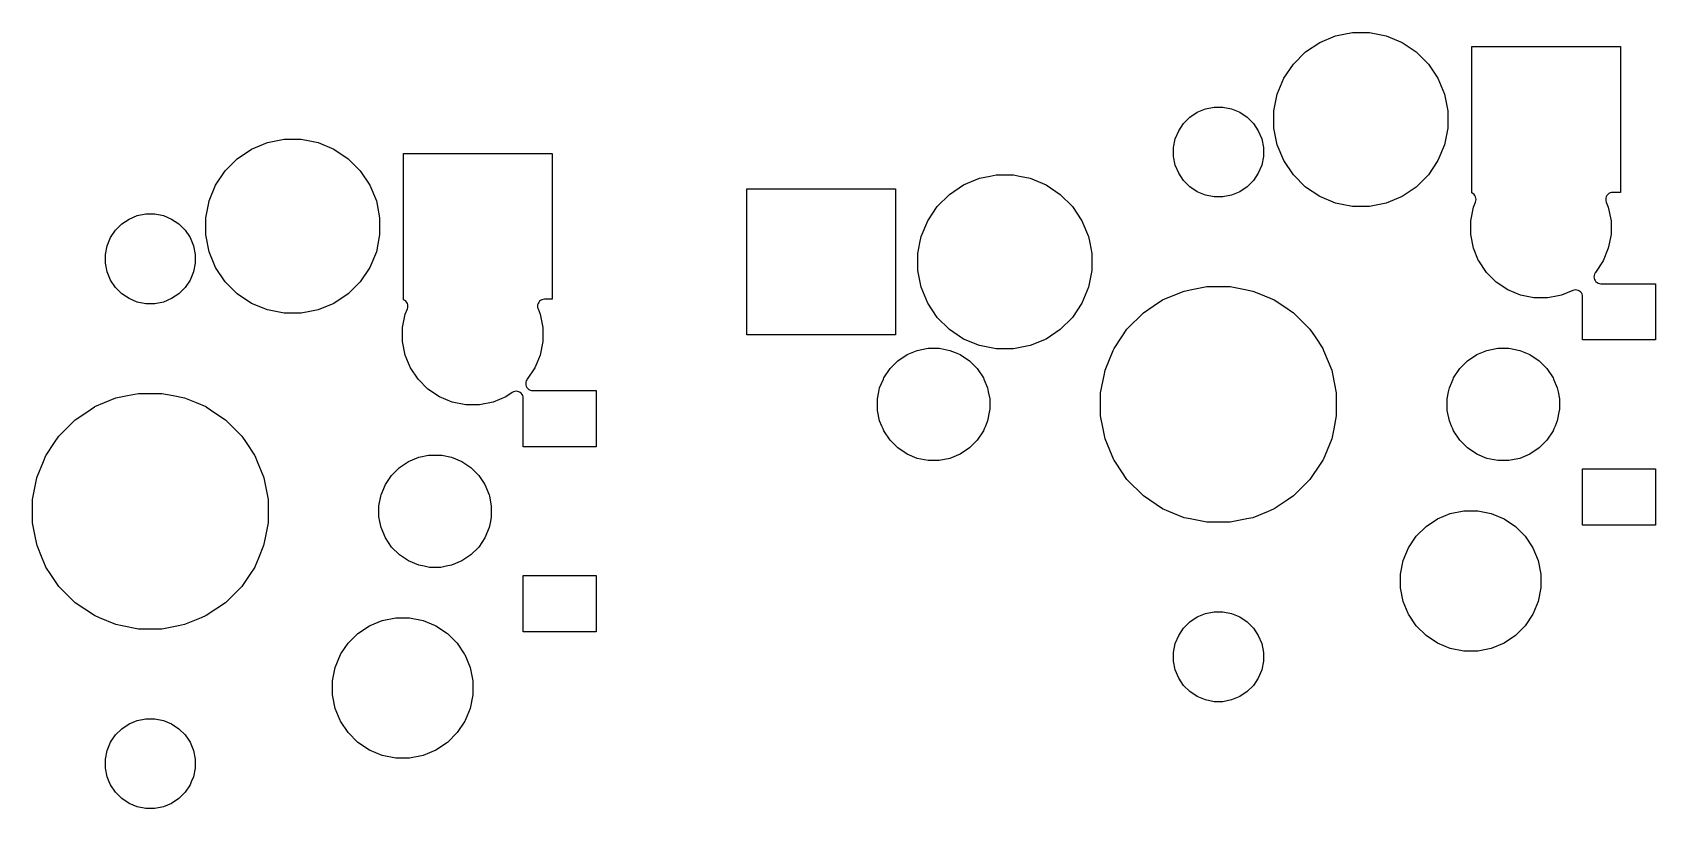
# Model space of a CAD drawing. Extents: x 70 to 347, y -163 to -55.
# Drawn here: x 120.61 to 149.55, y -89.83 to -76 of the extents above; entities that cross this region are included whole.
import ezdxf

# ---------------------------------------------------------------- set-up
doc = ezdxf.new("R2010")
doc.units = 0
doc.layers.add('BLACK', color=7, linetype='CONTINUOUS')

msp = doc.modelspace()

# ---------------------------------------------------------------- linework, layer by layer
at = {"layer": 'BLACK', "linetype": 'CONTINUOUS'}
for p, q in [((143.563, -76.1717), (143.845, -76.0548)), ((143.845, -76.0548), (143.995, -76.025)), ((143.995, -76.025), (144.145, -75.9952)), ((144.145, -75.9952), (144.45, -75.9952)), ((144.45, -75.9952), (144.6, -76.025)), ((144.6, -76.025), (144.75, -76.0548)), ((144.75, -76.0548), (145.032, -76.1717)), ((143.093, -76.5575), (143.309, -76.3415)), ((143.309, -76.3415), (143.563, -76.1717)), ((145.032, -76.1717), (145.286, -76.3415)), ((145.286, -76.3415), (145.502, -76.5575)), ((146.273, -78.8563), (146.273, -76.2452)), ((146.273, -76.2452), (148.925, -76.2452)), ((148.925, -76.2452), (148.925, -78.8472)), ((142.923, -76.8115), (143.093, -76.5575)), ((145.502, -76.5575), (145.672, -76.8115)), ((142.806, -77.0938), (142.923, -76.8115)), ((145.672, -76.8115), (145.789, -77.0938)), ((142.746, -77.3934), (142.806, -77.0938)), ((142.806, -77.0938), (142.806, -77.0938)), ((145.789, -77.0938), (145.789, -77.0938)), ((145.789, -77.0938), (145.848, -77.3934)), ((141.135, -77.6156), (141.247, -77.504)), ((141.247, -77.504), (141.378, -77.4164)), ((141.378, -77.4164), (141.524, -77.356)), ((141.378, -77.4164), (141.378, -77.4164)), ((141.524, -77.356), (141.679, -77.3252)), ((141.679, -77.3252), (141.836, -77.3252)), ((141.836, -77.3252), (141.991, -77.356)), ((141.991, -77.356), (142.137, -77.4164)), ((142.137, -77.4164), (142.137, -77.4164)), ((142.137, -77.4164), (142.268, -77.504)), ((142.268, -77.504), (142.38, -77.6156)), ((142.746, -77.699), (142.746, -77.3934)), ((142.746, -77.3934), (142.746, -77.3934)), ((145.848, -77.3934), (145.848, -77.699)), ((140.987, -77.8926), (141.048, -77.7468)), ((141.048, -77.7468), (141.135, -77.6156)), ((141.048, -77.7468), (141.048, -77.7468)), ((142.38, -77.6156), (142.467, -77.7468)), ((142.467, -77.7468), (142.467, -77.7468)), ((142.467, -77.7468), (142.528, -77.8926)), ((142.806, -77.9986), (142.746, -77.699)), ((145.848, -77.699), (145.789, -77.9986)), ((124.259, -78.2465), (124.513, -78.0767)), ((124.513, -78.0767), (124.795, -77.9598)), ((124.795, -77.9598), (124.945, -77.93)), ((124.945, -77.93), (125.095, -77.9002)), ((125.095, -77.9002), (125.4, -77.9002)), ((125.4, -77.9002), (125.55, -77.93)), ((125.55, -77.93), (125.7, -77.9598)), ((125.7, -77.9598), (125.982, -78.0767)), ((125.982, -78.0767), (126.236, -78.2465)), ((127.223, -80.7613), (127.223, -78.1502)), ((127.223, -78.1502), (129.875, -78.1502)), ((129.875, -78.1502), (129.875, -80.7522)), ((140.956, -78.0473), (140.987, -77.8926)), ((140.956, -78.2051), (140.956, -78.0473)), ((142.528, -77.8926), (142.558, -78.0473)), ((142.558, -78.0473), (142.558, -78.2051)), ((142.923, -78.2809), (142.806, -77.9986)), ((145.789, -77.9986), (145.672, -78.2809)), ((124.043, -78.4625), (124.259, -78.2465)), ((126.236, -78.2465), (126.452, -78.4625)), ((140.987, -78.3598), (140.956, -78.2051)), ((141.048, -78.5056), (140.987, -78.3598)), ((142.528, -78.3598), (142.467, -78.5056)), ((142.558, -78.2051), (142.528, -78.3598)), ((143.093, -78.5349), (142.923, -78.2809)), ((145.672, -78.2809), (145.502, -78.5349)), ((123.756, -78.9988), (123.873, -78.7165)), ((123.873, -78.7165), (124.043, -78.4625)), ((126.452, -78.4625), (126.622, -78.7165)), ((126.622, -78.7165), (126.739, -78.9988)), ((136.959, -78.8815), (137.213, -78.7117)), ((137.213, -78.7117), (137.495, -78.5948)), ((137.495, -78.5948), (137.687, -78.5567)), ((137.687, -78.5567), (137.795, -78.5352)), ((137.795, -78.5352), (138.1, -78.5352)), ((138.1, -78.5352), (138.208, -78.5567)), ((138.208, -78.5567), (138.4, -78.5948)), ((138.4, -78.5948), (138.682, -78.7117)), ((138.682, -78.7117), (138.936, -78.8815)), ((141.135, -78.6368), (141.048, -78.5056)), ((141.048, -78.5056), (141.048, -78.5056)), ((141.247, -78.7484), (141.135, -78.6368)), ((142.38, -78.6368), (142.268, -78.7484)), ((142.467, -78.5056), (142.38, -78.6368)), ((142.467, -78.5056), (142.467, -78.5056)), ((143.309, -78.7509), (143.093, -78.5349)), ((145.502, -78.5349), (145.286, -78.7509)), ((123.744, -79.061), (123.756, -78.9988)), ((126.739, -78.9988), (126.751, -79.061)), ((133.346, -81.3872), (133.346, -78.7852)), ((133.346, -78.7852), (135.998, -78.7852)), ((135.998, -78.7852), (135.998, -81.3872)), ((136.743, -79.0975), (136.959, -78.8815)), ((138.936, -78.8815), (139.152, -79.0975)), ((141.378, -78.836), (141.247, -78.7484)), ((141.524, -78.8964), (141.378, -78.836)), ((141.378, -78.836), (141.378, -78.836)), ((141.378, -78.836), (141.378, -78.836)), ((141.679, -78.9272), (141.524, -78.8964)), ((141.836, -78.9272), (141.679, -78.9272)), ((141.991, -78.8964), (141.836, -78.9272)), ((142.137, -78.836), (141.991, -78.8964)), ((142.268, -78.7484), (142.137, -78.836)), ((142.137, -78.836), (142.137, -78.836)), ((142.137, -78.836), (142.137, -78.836)), ((143.563, -78.9207), (143.309, -78.7509)), ((143.845, -79.0376), (143.563, -78.9207)), ((145.032, -78.9207), (144.75, -79.0376)), ((145.286, -78.7509), (145.032, -78.9207)), ((146.275, -78.8567), (146.273, -78.8563)), ((146.296, -78.8683), (146.275, -78.8567)), ((146.315, -78.8838), (146.296, -78.8683)), ((146.304, -79.1113), (146.342, -79.02)), ((146.331, -78.9028), (146.315, -78.8838)), ((146.342, -78.9244), (146.331, -78.9028)), ((146.349, -78.9478), (146.342, -78.9244)), ((146.342, -79.02), (146.349, -78.9966)), ((146.352, -78.9722), (146.349, -78.9478)), ((146.349, -78.9966), (146.352, -78.9722)), ((148.665, -78.9478), (148.663, -78.9722)), ((148.663, -78.9722), (148.665, -78.9966)), ((148.673, -78.9244), (148.665, -78.9478)), ((148.665, -78.9966), (148.673, -79.02)), ((148.684, -78.9028), (148.673, -78.9244)), ((148.673, -79.02), (148.71, -79.1113)), ((148.7, -78.8838), (148.684, -78.9028)), ((148.719, -78.8683), (148.7, -78.8838)), ((148.74, -78.8567), (148.719, -78.8683)), ((148.764, -78.8496), (148.74, -78.8567)), ((148.788, -78.8472), (148.764, -78.8496)), ((148.925, -78.8472), (148.788, -78.8472)), ((122.328, -79.3214), (122.474, -79.261)), ((122.474, -79.261), (122.629, -79.2302)), ((122.629, -79.2302), (122.786, -79.2302)), ((122.786, -79.2302), (122.941, -79.261)), ((122.941, -79.261), (123.087, -79.3214)), ((123.696, -79.2984), (123.744, -79.061)), ((123.696, -79.604), (123.696, -79.2984)), ((126.751, -79.061), (126.798, -79.2984)), ((126.798, -79.2984), (126.798, -79.604)), ((136.573, -79.3515), (136.743, -79.0975)), ((139.152, -79.0975), (139.322, -79.3515)), ((143.963, -79.061), (143.845, -79.0376)), ((144.145, -79.0972), (143.963, -79.061)), ((144.45, -79.0972), (144.145, -79.0972)), ((144.632, -79.061), (144.45, -79.0972)), ((144.75, -79.0376), (144.632, -79.061)), ((146.256, -79.353), (146.304, -79.1113)), ((148.71, -79.1113), (148.758, -79.353)), ((122.01, -79.6338), (122.085, -79.5206)), ((122.085, -79.5206), (122.197, -79.409)), ((122.197, -79.409), (122.328, -79.3214)), ((122.328, -79.3214), (122.328, -79.3214)), ((123.087, -79.3214), (123.087, -79.3214)), ((123.087, -79.3214), (123.218, -79.409)), ((123.218, -79.409), (123.33, -79.5206)), ((123.33, -79.5206), (123.405, -79.6338)), ((136.456, -79.6338), (136.573, -79.3515)), ((139.322, -79.3515), (139.439, -79.6338)), ((146.256, -79.5994), (146.256, -79.353)), ((146.304, -79.8411), (146.256, -79.5994)), ((148.758, -79.5994), (148.71, -79.8411)), ((148.758, -79.353), (148.758, -79.5994)), ((121.906, -79.9523), (121.937, -79.7976)), ((121.937, -79.7976), (121.998, -79.6518)), ((121.998, -79.6518), (122.01, -79.6338)), ((123.405, -79.6338), (123.417, -79.6518)), ((123.417, -79.6518), (123.478, -79.7976)), ((123.478, -79.7976), (123.508, -79.9523)), ((123.702, -79.6338), (123.696, -79.604)), ((123.756, -79.9036), (123.702, -79.6338)), ((126.792, -79.6338), (126.739, -79.9036)), ((126.798, -79.604), (126.792, -79.6338)), ((136.396, -79.9334), (136.434, -79.7464)), ((136.434, -79.7464), (136.456, -79.6338)), ((139.439, -79.6338), (139.461, -79.7464)), ((139.461, -79.7464), (139.498, -79.9334)), ((146.397, -80.0646), (146.304, -79.8411)), ((148.71, -79.8411), (148.618, -80.0646)), ((121.906, -80.1101), (121.906, -79.9523)), ((121.937, -80.2648), (121.906, -80.1101)), ((123.508, -80.1101), (123.478, -80.2648)), ((123.508, -79.9523), (123.508, -80.1101)), ((123.873, -80.1859), (123.756, -79.9036)), ((126.739, -79.9036), (126.622, -80.1859)), ((136.396, -80.239), (136.396, -79.9334)), ((139.498, -79.9334), (139.498, -80.239)), ((146.399, -80.0688), (146.397, -80.0646)), ((146.536, -80.2737), (146.399, -80.0688)), ((148.616, -80.0688), (148.479, -80.2737)), ((148.618, -80.0646), (148.616, -80.0688)), ((121.998, -80.4106), (121.937, -80.2648)), ((122.085, -80.5418), (121.998, -80.4106)), ((121.998, -80.4106), (121.998, -80.4106)), ((123.417, -80.4106), (123.33, -80.5418)), ((123.478, -80.2648), (123.417, -80.4106)), ((123.417, -80.4106), (123.417, -80.4106)), ((124.043, -80.4399), (123.873, -80.1859)), ((124.259, -80.6559), (124.043, -80.4399)), ((126.452, -80.4399), (126.236, -80.6559)), ((126.622, -80.1859), (126.452, -80.4399)), ((136.414, -80.3258), (136.396, -80.239)), ((136.456, -80.5386), (136.414, -80.3258)), ((139.481, -80.3258), (139.439, -80.5386)), ((139.498, -80.239), (139.481, -80.3258)), ((146.71, -80.4479), (146.536, -80.2737)), ((146.915, -80.5848), (146.71, -80.4479)), ((148.456, -80.3258), (148.453, -80.3502)), ((148.453, -80.3502), (148.456, -80.3746)), ((148.463, -80.3024), (148.456, -80.3258)), ((148.456, -80.3746), (148.463, -80.398)), ((148.474, -80.2808), (148.463, -80.3024)), ((148.463, -80.398), (148.474, -80.4196)), ((148.479, -80.2737), (148.474, -80.2808)), ((148.474, -80.4196), (148.49, -80.4386)), ((148.479, -80.2737), (148.479, -80.2737)), ((148.49, -80.4386), (148.509, -80.4541)), ((148.509, -80.4541), (148.53, -80.4657)), ((148.53, -80.4657), (148.554, -80.4728)), ((122.197, -80.6534), (122.085, -80.5418)), ((122.328, -80.741), (122.197, -80.6534)), ((122.474, -80.8014), (122.328, -80.741)), ((122.328, -80.741), (122.328, -80.741)), ((122.328, -80.741), (122.328, -80.741)), ((123.087, -80.741), (122.941, -80.8014)), ((123.218, -80.6534), (123.087, -80.741)), ((123.087, -80.741), (123.087, -80.741)), ((123.087, -80.741), (123.087, -80.741)), ((123.33, -80.5418), (123.218, -80.6534)), ((124.513, -80.8257), (124.259, -80.6559)), ((126.236, -80.6559), (125.982, -80.8257)), ((129.714, -80.7546), (129.69, -80.7617)), ((129.738, -80.7522), (129.714, -80.7546)), ((129.875, -80.7522), (129.738, -80.7522)), ((136.573, -80.8209), (136.456, -80.5386)), ((139.439, -80.5386), (139.322, -80.8209)), ((140.762, -80.7643), (141.01, -80.6619)), ((141.01, -80.6619), (141.145, -80.6059)), ((141.145, -80.6059), (141.28, -80.579)), ((141.28, -80.579), (141.55, -80.5252)), ((141.55, -80.5252), (141.964, -80.5252)), ((141.964, -80.5252), (142.235, -80.579)), ((142.235, -80.579), (142.37, -80.6059)), ((142.37, -80.6059), (142.505, -80.6619)), ((142.505, -80.6619), (142.753, -80.7643)), ((147.142, -80.6791), (146.915, -80.5848)), ((146.915, -80.5848), (146.915, -80.5848)), ((146.915, -80.5848), (146.915, -80.5848)), ((147.384, -80.7272), (147.142, -80.6791)), ((147.631, -80.7272), (147.384, -80.7272)), ((147.817, -80.6902), (147.631, -80.7272)), ((147.872, -80.6791), (147.817, -80.6902)), ((148.077, -80.5942), (147.872, -80.6791)), ((148.101, -80.5871), (148.077, -80.5942)), ((148.125, -80.5847), (148.101, -80.5871)), ((148.15, -80.5871), (148.125, -80.5847)), ((148.173, -80.5942), (148.15, -80.5871)), ((148.195, -80.6058), (148.173, -80.5942)), ((148.214, -80.6213), (148.195, -80.6058)), ((148.229, -80.6403), (148.214, -80.6213)), ((148.241, -80.6619), (148.229, -80.6403)), ((148.248, -80.6853), (148.241, -80.6619)), ((148.25, -80.7097), (148.248, -80.6853)), ((148.25, -81.4772), (148.25, -80.7097)), ((148.554, -80.4728), (148.578, -80.4752)), ((148.578, -80.4752), (149.552, -80.4752)), ((149.552, -80.4752), (149.552, -81.4772)), ((122.629, -80.8322), (122.474, -80.8014)), ((122.786, -80.8322), (122.629, -80.8322)), ((122.941, -80.8014), (122.786, -80.8322)), ((124.795, -80.9426), (124.513, -80.8257)), ((124.945, -80.9724), (124.795, -80.9426)), ((125.095, -81.0022), (124.945, -80.9724)), ((125.4, -81.0022), (125.095, -81.0022)), ((125.55, -80.9724), (125.4, -81.0022)), ((125.7, -80.9426), (125.55, -80.9724)), ((125.982, -80.8257), (125.7, -80.9426)), ((127.206, -81.258), (127.254, -81.0163)), ((127.225, -80.7617), (127.223, -80.7613)), ((127.246, -80.7733), (127.225, -80.7617)), ((127.265, -80.7888), (127.246, -80.7733)), ((127.254, -81.0163), (127.292, -80.925)), ((127.281, -80.8078), (127.265, -80.7888)), ((127.292, -80.8294), (127.281, -80.8078)), ((127.299, -80.8528), (127.292, -80.8294)), ((127.292, -80.925), (127.299, -80.9016)), ((127.302, -80.8772), (127.299, -80.8528)), ((127.299, -80.9016), (127.302, -80.8772)), ((129.615, -80.8528), (129.613, -80.8772)), ((129.613, -80.8772), (129.615, -80.9016)), ((129.623, -80.8294), (129.615, -80.8528)), ((129.615, -80.9016), (129.623, -80.925)), ((129.634, -80.8078), (129.623, -80.8294)), ((129.623, -80.925), (129.66, -81.0163)), ((129.65, -80.7888), (129.634, -80.8078)), ((129.669, -80.7733), (129.65, -80.7888)), ((129.66, -81.0163), (129.708, -81.258)), ((129.69, -80.7617), (129.669, -80.7733)), ((136.743, -81.0749), (136.573, -80.8209)), ((139.322, -80.8209), (139.152, -81.0749)), ((140.125, -81.2869), (140.418, -80.9943)), ((140.418, -80.9943), (140.593, -80.8772)), ((140.593, -80.8772), (140.762, -80.7643)), ((140.762, -80.7643), (140.762, -80.7643)), ((142.753, -80.7643), (142.753, -80.7643)), ((142.753, -80.7643), (142.922, -80.8772)), ((142.922, -80.8772), (143.097, -80.9943)), ((143.097, -80.9943), (143.389, -81.2869)), ((127.206, -81.5044), (127.206, -81.258)), ((129.708, -81.258), (129.708, -81.5044)), ((136.959, -81.2909), (136.743, -81.0749)), ((137.213, -81.4607), (136.959, -81.2909)), ((138.936, -81.2909), (138.682, -81.4607)), ((139.152, -81.0749), (138.936, -81.2909)), ((140.034, -81.4236), (140.125, -81.2869)), ((143.389, -81.2869), (143.481, -81.4236)), ((127.254, -81.7461), (127.206, -81.5044)), ((129.708, -81.5044), (129.66, -81.7461)), ((135.998, -81.3872), (133.346, -81.3872)), ((136.55, -81.631), (136.579, -81.6252)), ((136.579, -81.6252), (136.776, -81.6252)), ((136.776, -81.6252), (136.805, -81.631)), ((137.495, -81.5776), (137.213, -81.4607)), ((137.613, -81.601), (137.495, -81.5776)), ((137.795, -81.6372), (137.613, -81.601)), ((138.282, -81.601), (138.1, -81.6372)), ((138.4, -81.5776), (138.282, -81.601)), ((138.682, -81.4607), (138.4, -81.5776)), ((139.896, -81.631), (140.034, -81.4236)), ((143.481, -81.4236), (143.619, -81.631)), ((146.71, -81.631), (146.739, -81.6252)), ((146.739, -81.6252), (146.936, -81.6252)), ((146.936, -81.6252), (146.965, -81.631)), ((149.552, -81.4772), (148.25, -81.4772)), ((127.315, -81.893), (127.254, -81.7461)), ((127.349, -81.9738), (127.315, -81.893)), ((129.599, -81.893), (129.566, -81.9738)), ((129.66, -81.7461), (129.599, -81.893)), ((135.9, -81.9881), (136.039, -81.8487)), ((136.039, -81.8487), (136.203, -81.7391)), ((136.203, -81.7391), (136.292, -81.7026)), ((136.203, -81.7391), (136.203, -81.7391)), ((136.292, -81.7026), (136.385, -81.6637)), ((136.385, -81.6637), (136.55, -81.631)), ((136.805, -81.631), (136.969, -81.6637)), ((136.969, -81.6637), (137.063, -81.7026)), ((137.063, -81.7026), (137.152, -81.7391)), ((137.152, -81.7391), (137.152, -81.7391)), ((137.152, -81.7391), (137.315, -81.8487)), ((137.315, -81.8487), (137.455, -81.9881)), ((138.1, -81.6372), (137.795, -81.6372)), ((139.737, -82.0134), (139.882, -81.6637)), ((139.882, -81.6637), (139.896, -81.631)), ((139.896, -81.631), (139.896, -81.631)), ((143.619, -81.631), (143.619, -81.631)), ((143.619, -81.631), (143.633, -81.6637)), ((143.633, -81.6637), (143.778, -82.0134)), ((146.06, -81.9881), (146.199, -81.8487)), ((146.199, -81.8487), (146.363, -81.7391)), ((146.363, -81.7391), (146.452, -81.7026)), ((146.363, -81.7391), (146.363, -81.7391)), ((146.452, -81.7026), (146.545, -81.6637)), ((146.545, -81.6637), (146.71, -81.631)), ((146.965, -81.631), (147.129, -81.6637)), ((147.129, -81.6637), (147.223, -81.7026)), ((147.223, -81.7026), (147.312, -81.7391)), ((147.312, -81.7391), (147.312, -81.7391)), ((147.312, -81.7391), (147.475, -81.8487)), ((147.475, -81.8487), (147.615, -81.9881)), ((127.486, -82.1787), (127.349, -81.9738)), ((127.66, -82.3529), (127.486, -82.1787)), ((129.424, -82.1858), (129.413, -82.2074)), ((129.429, -82.1787), (129.424, -82.1858)), ((129.566, -81.9738), (129.429, -82.1787)), ((129.429, -82.1787), (129.429, -82.1787)), ((135.715, -82.3342), (135.781, -82.1738)), ((135.781, -82.1738), (135.79, -82.1521)), ((135.79, -82.1521), (135.9, -81.9881)), ((135.79, -82.1521), (135.79, -82.1521)), ((137.455, -81.9881), (137.564, -82.1521)), ((137.564, -82.1521), (137.564, -82.1521)), ((137.564, -82.1521), (137.573, -82.1738)), ((137.573, -82.1738), (137.64, -82.3342)), ((139.656, -82.4193), (139.723, -82.0833)), ((139.723, -82.0833), (139.737, -82.0134)), ((143.778, -82.0134), (143.792, -82.0833)), ((143.792, -82.0833), (143.858, -82.4193)), ((145.875, -82.3342), (145.941, -82.1738)), ((145.941, -82.1738), (145.95, -82.1521)), ((145.95, -82.1521), (146.06, -81.9881)), ((145.95, -82.1521), (145.95, -82.1521)), ((147.615, -81.9881), (147.724, -82.1521)), ((147.724, -82.1521), (147.724, -82.1521)), ((147.724, -82.1521), (147.733, -82.1738)), ((147.733, -82.1738), (147.8, -82.3342)), ((122.095, -82.5109), (122.302, -82.4697)), ((122.302, -82.4697), (122.5, -82.4302)), ((122.5, -82.4302), (122.914, -82.4302)), ((122.914, -82.4302), (123.113, -82.4697)), ((123.113, -82.4697), (123.32, -82.5109)), ((127.865, -82.4898), (127.66, -82.3529)), ((128.092, -82.5841), (127.865, -82.4898)), ((127.865, -82.4898), (127.865, -82.4898)), ((127.865, -82.4898), (127.865, -82.4898)), ((129.05, -82.4898), (128.822, -82.5841)), ((129.164, -82.4133), (129.05, -82.4898)), ((129.05, -82.4898), (129.05, -82.4898)), ((129.05, -82.4898), (129.05, -82.4898)), ((129.186, -82.4018), (129.164, -82.4133)), ((129.21, -82.3947), (129.186, -82.4018)), ((129.234, -82.3923), (129.21, -82.3947)), ((129.258, -82.3947), (129.234, -82.3923)), ((129.282, -82.4018), (129.258, -82.3947)), ((129.303, -82.4133), (129.282, -82.4018)), ((129.322, -82.4289), (129.303, -82.4133)), ((129.338, -82.4478), (129.322, -82.4289)), ((129.349, -82.4694), (129.338, -82.4478)), ((129.356, -82.4929), (129.349, -82.4694)), ((129.359, -82.5173), (129.356, -82.4929)), ((129.406, -82.2308), (129.403, -82.2552)), ((129.403, -82.2552), (129.406, -82.2796)), ((129.413, -82.2074), (129.406, -82.2308)), ((129.406, -82.2796), (129.413, -82.303)), ((129.413, -82.303), (129.424, -82.3247)), ((129.424, -82.3247), (129.44, -82.3436)), ((129.44, -82.3436), (129.459, -82.3591)), ((129.459, -82.3591), (129.48, -82.3707)), ((129.48, -82.3707), (129.504, -82.3778)), ((129.504, -82.3778), (129.528, -82.3802)), ((129.528, -82.3802), (130.661, -82.3802)), ((130.661, -82.3802), (130.661, -83.3822)), ((135.676, -82.5276), (135.701, -82.4018)), ((135.701, -82.4018), (135.715, -82.3342)), ((137.64, -82.3342), (137.653, -82.4018)), ((137.653, -82.4018), (137.678, -82.5276)), ((139.656, -82.8331), (139.656, -82.4193)), ((143.858, -82.4193), (143.858, -82.8331)), ((145.836, -82.5276), (145.861, -82.4018)), ((145.861, -82.4018), (145.875, -82.3342)), ((147.8, -82.3342), (147.813, -82.4018)), ((147.813, -82.4018), (147.838, -82.5276)), ((121.368, -82.8993), (121.555, -82.7745)), ((121.555, -82.7745), (121.712, -82.6693)), ((121.712, -82.6693), (121.718, -82.6667)), ((121.718, -82.6667), (121.891, -82.5952)), ((121.891, -82.5952), (122.095, -82.5109)), ((123.32, -82.5109), (123.524, -82.5952)), ((123.524, -82.5952), (123.696, -82.6667)), ((123.696, -82.6667), (123.703, -82.6693)), ((123.703, -82.6693), (123.86, -82.7745)), ((123.86, -82.7745), (124.047, -82.8993)), ((128.334, -82.6322), (128.092, -82.5841)), ((128.581, -82.6322), (128.334, -82.6322)), ((128.822, -82.5841), (128.581, -82.6322)), ((129.359, -83.3822), (129.359, -82.5173)), ((135.676, -82.7248), (135.676, -82.5276)), ((135.678, -82.7344), (135.676, -82.7248)), ((135.715, -82.9182), (135.678, -82.7344)), ((137.676, -82.7344), (137.64, -82.9182)), ((137.678, -82.7248), (137.676, -82.7344)), ((137.678, -82.5276), (137.678, -82.7248)), ((145.836, -82.7248), (145.836, -82.5276)), ((145.838, -82.7344), (145.836, -82.7248)), ((145.875, -82.9182), (145.838, -82.7344)), ((147.836, -82.7344), (147.8, -82.9182)), ((147.838, -82.7248), (147.836, -82.7344)), ((147.838, -82.5276), (147.838, -82.7248)), ((121.075, -83.1919), (121.368, -82.8993)), ((124.047, -82.8993), (124.339, -83.1919)), ((135.755, -83.0152), (135.715, -82.9182)), ((135.775, -83.0639), (135.755, -83.0152)), ((135.79, -83.1004), (135.775, -83.0639)), ((137.58, -83.0639), (137.564, -83.1004)), ((137.6, -83.0152), (137.58, -83.0639)), ((137.64, -82.9182), (137.6, -83.0152)), ((139.702, -83.0639), (139.656, -82.8331)), ((139.737, -83.239), (139.702, -83.0639)), ((143.813, -83.0639), (143.778, -83.239)), ((143.858, -82.8331), (143.813, -83.0639)), ((145.915, -83.0152), (145.875, -82.9182)), ((145.935, -83.0639), (145.915, -83.0152)), ((145.95, -83.1004), (145.935, -83.0639)), ((147.74, -83.0639), (147.724, -83.1004)), ((147.76, -83.0152), (147.74, -83.0639)), ((147.8, -82.9182), (147.76, -83.0152)), ((120.849, -83.5302), (121, -83.305)), ((121, -83.305), (121.075, -83.1919)), ((124.339, -83.1919), (124.415, -83.305)), ((124.415, -83.305), (124.565, -83.5302)), ((135.9, -83.2643), (135.79, -83.1004)), ((136.039, -83.4037), (135.9, -83.2643)), ((137.455, -83.2643), (137.315, -83.4037)), ((137.564, -83.1004), (137.455, -83.2643)), ((139.822, -83.4438), (139.737, -83.239)), ((143.778, -83.239), (143.693, -83.4438)), ((146.06, -83.2643), (145.95, -83.1004)), ((146.199, -83.4037), (146.06, -83.2643)), ((147.615, -83.2643), (147.475, -83.4037)), ((147.724, -83.1004), (147.615, -83.2643)), ((120.687, -83.9184), (120.801, -83.6441)), ((120.801, -83.6441), (120.846, -83.536)), ((120.846, -83.536), (120.849, -83.5302)), ((124.565, -83.5302), (124.569, -83.536)), ((124.569, -83.536), (124.614, -83.6441)), ((124.614, -83.6441), (124.728, -83.9184)), ((127.149, -83.7537), (127.313, -83.6441)), ((127.313, -83.6441), (127.495, -83.5687)), ((127.495, -83.5687), (127.668, -83.5343)), ((127.668, -83.5343), (127.689, -83.5302)), ((127.689, -83.5302), (127.886, -83.5302)), ((127.886, -83.5302), (127.906, -83.5343)), ((127.906, -83.5343), (128.079, -83.5687)), ((128.079, -83.5687), (128.262, -83.6441)), ((128.262, -83.6441), (128.425, -83.7537)), ((130.661, -83.3822), (129.359, -83.3822)), ((136.203, -83.5133), (136.039, -83.4037)), ((136.385, -83.5887), (136.203, -83.5133)), ((136.579, -83.6272), (136.385, -83.5887)), ((136.776, -83.6272), (136.579, -83.6272)), ((136.873, -83.608), (136.776, -83.6272)), ((136.969, -83.5887), (136.873, -83.608)), ((137.152, -83.5133), (136.969, -83.5887)), ((137.315, -83.4037), (137.152, -83.5133)), ((139.893, -83.6152), (139.822, -83.4438)), ((139.896, -83.6214), (139.893, -83.6152)), ((139.931, -83.6748), (139.896, -83.6214)), ((143.619, -83.6214), (143.584, -83.6748)), ((143.622, -83.6152), (143.619, -83.6214)), ((143.693, -83.4438), (143.622, -83.6152)), ((146.363, -83.5133), (146.199, -83.4037)), ((146.545, -83.5887), (146.363, -83.5133)), ((146.739, -83.6272), (146.545, -83.5887)), ((146.936, -83.6272), (146.739, -83.6272)), ((147.033, -83.608), (146.936, -83.6272)), ((147.129, -83.5887), (147.033, -83.608)), ((147.312, -83.5133), (147.129, -83.5887)), ((147.475, -83.4037), (147.312, -83.5133)), ((120.606, -84.3243), (120.684, -83.934)), ((120.684, -83.934), (120.687, -83.9184)), ((124.728, -83.9184), (124.731, -83.934)), ((124.731, -83.934), (124.808, -84.3243)), ((126.9, -84.0571), (127.01, -83.8931)), ((127.01, -83.8931), (127.149, -83.7537)), ((128.425, -83.7537), (128.565, -83.8931)), ((128.565, -83.8931), (128.674, -84.0571)), ((140.125, -83.9655), (139.931, -83.6748)), ((143.584, -83.6748), (143.389, -83.9655)), ((148.25, -84.7772), (148.25, -83.7752)), ((148.25, -83.7752), (149.552, -83.7752)), ((149.552, -83.7752), (149.552, -84.7772)), ((126.825, -84.2392), (126.9, -84.0571)), ((128.674, -84.0571), (128.75, -84.2392)), ((140.418, -84.2582), (140.125, -83.9655)), ((143.389, -83.9655), (143.097, -84.2582)), ((120.606, -84.7381), (120.606, -84.3243)), ((124.808, -84.3243), (124.808, -84.7381)), ((126.786, -84.4326), (126.82, -84.2641)), ((126.786, -84.6298), (126.786, -84.4326)), ((126.82, -84.2641), (126.825, -84.2392)), ((128.75, -84.2392), (128.755, -84.2641)), ((128.755, -84.2641), (128.788, -84.4326)), ((128.788, -84.4326), (128.788, -84.6298)), ((140.533, -84.3352), (140.418, -84.2582)), ((140.762, -84.4881), (140.533, -84.3352)), ((140.874, -84.5345), (140.762, -84.4881)), ((140.762, -84.4881), (140.762, -84.4881)), ((140.762, -84.4881), (140.762, -84.4881)), ((142.753, -84.4881), (142.641, -84.5345)), ((142.981, -84.3352), (142.753, -84.4881)), ((142.753, -84.4881), (142.753, -84.4881)), ((142.753, -84.4881), (142.753, -84.4881)), ((143.097, -84.2582), (142.981, -84.3352)), ((120.66, -85.0054), (120.606, -84.7381)), ((124.808, -84.7381), (124.755, -85.0054)), ((126.803, -84.7138), (126.786, -84.6298)), ((126.825, -84.8232), (126.803, -84.7138)), ((128.772, -84.7138), (128.75, -84.8232)), ((128.788, -84.6298), (128.772, -84.7138)), ((141.145, -84.6465), (140.874, -84.5345)), ((141.251, -84.6676), (141.145, -84.6465)), ((141.55, -84.7272), (141.251, -84.6676)), ((141.964, -84.7272), (141.55, -84.7272)), ((142.264, -84.6676), (141.964, -84.7272)), ((142.37, -84.6465), (142.264, -84.6676)), ((142.641, -84.5345), (142.37, -84.6465)), ((145.286, -84.9787), (145.46, -84.8045)), ((145.46, -84.8045), (145.665, -84.6676)), ((145.665, -84.6676), (145.892, -84.5733)), ((145.665, -84.6676), (145.665, -84.6676)), ((145.892, -84.5733), (146.134, -84.5252)), ((146.134, -84.5252), (146.381, -84.5252)), ((146.381, -84.5252), (146.622, -84.5733)), ((146.622, -84.5733), (146.85, -84.6676)), ((146.85, -84.6676), (146.85, -84.6676)), ((146.85, -84.6676), (147.055, -84.8045)), ((147.055, -84.8045), (147.229, -84.9787)), ((149.552, -84.7772), (148.25, -84.7772)), ((120.687, -85.144), (120.66, -85.0054)), ((124.755, -85.0054), (124.728, -85.144)), ((126.9, -85.0054), (126.825, -84.8232)), ((127.01, -85.1693), (126.9, -85.0054)), ((128.674, -85.0054), (128.565, -85.1693)), ((128.75, -84.8232), (128.674, -85.0054)), ((145.149, -85.1836), (145.286, -84.9787)), ((147.229, -84.9787), (147.366, -85.1836)), ((120.779, -85.3668), (120.687, -85.144)), ((120.84, -85.5126), (120.779, -85.3668)), ((124.635, -85.3668), (124.575, -85.5126)), ((124.728, -85.144), (124.635, -85.3668)), ((127.149, -85.3087), (127.01, -85.1693)), ((127.313, -85.4183), (127.149, -85.3087)), ((128.425, -85.3087), (128.262, -85.4183)), ((128.565, -85.1693), (128.425, -85.3087)), ((145.054, -85.4113), (145.149, -85.1836)), ((145.149, -85.1836), (145.149, -85.1836)), ((147.366, -85.1836), (147.366, -85.1836)), ((147.366, -85.1836), (147.46, -85.4113)), ((120.846, -85.5264), (120.84, -85.5126)), ((120.934, -85.6587), (120.846, -85.5264)), ((121.075, -85.8705), (120.934, -85.6587)), ((124.481, -85.6587), (124.339, -85.8705)), ((124.569, -85.5264), (124.481, -85.6587)), ((124.575, -85.5126), (124.569, -85.5264)), ((127.495, -85.4937), (127.313, -85.4183)), ((127.59, -85.5126), (127.495, -85.4937)), ((127.689, -85.5322), (127.59, -85.5126)), ((127.886, -85.5322), (127.689, -85.5322)), ((127.985, -85.5126), (127.886, -85.5322)), ((128.079, -85.4937), (127.985, -85.5126)), ((128.262, -85.4183), (128.079, -85.4937)), ((145.006, -85.653), (145.054, -85.4113)), ((145.006, -85.8994), (145.006, -85.653)), ((147.46, -85.4113), (147.508, -85.653)), ((147.508, -85.653), (147.508, -85.8994)), ((121.368, -86.1632), (121.075, -85.8705)), ((124.339, -85.8705), (124.047, -86.1632)), ((129.359, -86.6822), (129.359, -85.6802)), ((129.359, -85.6802), (130.661, -85.6802)), ((130.661, -85.6802), (130.661, -86.6822)), ((145.054, -86.1411), (145.006, -85.8994)), ((147.508, -85.8994), (147.46, -86.1411)), ((121.539, -86.2773), (121.368, -86.1632)), ((124.047, -86.1632), (123.876, -86.2773)), ((145.143, -86.356), (145.054, -86.1411)), ((147.46, -86.1411), (147.371, -86.356)), ((121.712, -86.3931), (121.539, -86.2773)), ((121.802, -86.4302), (121.712, -86.3931)), ((121.712, -86.3931), (121.712, -86.3931)), ((121.712, -86.3931), (121.712, -86.3931)), ((122.095, -86.5515), (121.802, -86.4302)), ((123.613, -86.4302), (123.32, -86.5515)), ((123.703, -86.3931), (123.613, -86.4302)), ((123.876, -86.2773), (123.703, -86.3931)), ((123.703, -86.3931), (123.703, -86.3931)), ((123.703, -86.3931), (123.703, -86.3931)), ((126.626, -86.5678), (126.842, -86.4783)), ((126.842, -86.4783), (127.084, -86.4302)), ((127.084, -86.4302), (127.331, -86.4302)), ((127.331, -86.4302), (127.572, -86.4783)), ((127.572, -86.4783), (127.788, -86.5678)), ((141.135, -86.6156), (141.247, -86.504)), ((141.247, -86.504), (141.378, -86.4164)), ((141.378, -86.4164), (141.524, -86.356)), ((141.378, -86.4164), (141.378, -86.4164)), ((141.524, -86.356), (141.679, -86.3252)), ((141.679, -86.3252), (141.836, -86.3252)), ((141.836, -86.3252), (141.991, -86.356)), ((141.991, -86.356), (142.137, -86.4164)), ((142.137, -86.4164), (142.137, -86.4164)), ((142.137, -86.4164), (142.268, -86.504)), ((142.268, -86.504), (142.38, -86.6156)), ((145.149, -86.3688), (145.143, -86.356)), ((145.286, -86.5737), (145.149, -86.3688)), ((147.366, -86.3688), (147.229, -86.5737)), ((147.371, -86.356), (147.366, -86.3688)), ((122.206, -86.5737), (122.095, -86.5515)), ((122.5, -86.6322), (122.206, -86.5737)), ((122.914, -86.6322), (122.5, -86.6322)), ((123.209, -86.5737), (122.914, -86.6322)), ((123.32, -86.5515), (123.209, -86.5737)), ((126.236, -86.8837), (126.41, -86.7095)), ((126.41, -86.7095), (126.615, -86.5726)), ((126.615, -86.5726), (126.626, -86.5678)), ((127.788, -86.5678), (127.8, -86.5726)), ((127.8, -86.5726), (128.005, -86.7095)), ((128.005, -86.7095), (128.179, -86.8837)), ((130.661, -86.6822), (129.359, -86.6822)), ((140.987, -86.8926), (141.048, -86.7468)), ((141.048, -86.7468), (141.135, -86.6156)), ((141.048, -86.7468), (141.048, -86.7468)), ((142.38, -86.6156), (142.467, -86.7468)), ((142.467, -86.7468), (142.467, -86.7468)), ((142.467, -86.7468), (142.528, -86.8926)), ((145.46, -86.7479), (145.286, -86.5737)), ((145.665, -86.8848), (145.46, -86.7479)), ((147.055, -86.7479), (146.85, -86.8848)), ((147.229, -86.5737), (147.055, -86.7479)), ((126.004, -87.3163), (126.099, -87.0886)), ((126.099, -87.0886), (126.108, -87.0743)), ((126.108, -87.0743), (126.236, -86.8837)), ((128.179, -86.8837), (128.306, -87.0743)), ((128.306, -87.0743), (128.316, -87.0886)), ((128.316, -87.0886), (128.41, -87.3163)), ((140.956, -87.0473), (140.987, -86.8926)), ((140.956, -87.2051), (140.956, -87.0473)), ((142.528, -86.8926), (142.558, -87.0473)), ((142.558, -87.0473), (142.558, -87.2051)), ((145.892, -86.9791), (145.665, -86.8848)), ((145.665, -86.8848), (145.665, -86.8848)), ((145.665, -86.8848), (145.665, -86.8848)), ((146.134, -87.0272), (145.892, -86.9791)), ((146.381, -87.0272), (146.134, -87.0272)), ((146.622, -86.9791), (146.381, -87.0272)), ((146.85, -86.8848), (146.622, -86.9791)), ((146.85, -86.8848), (146.85, -86.8848)), ((146.85, -86.8848), (146.85, -86.8848)), ((125.956, -87.558), (126.004, -87.3163)), ((128.41, -87.3163), (128.458, -87.558)), ((140.987, -87.3598), (140.956, -87.2051)), ((141.048, -87.5056), (140.987, -87.3598)), ((142.528, -87.3598), (142.467, -87.5056)), ((142.558, -87.2051), (142.528, -87.3598)), ((125.956, -87.8044), (125.956, -87.558)), ((128.458, -87.558), (128.458, -87.8044)), ((141.135, -87.6368), (141.048, -87.5056)), ((141.048, -87.5056), (141.048, -87.5056)), ((141.247, -87.7484), (141.135, -87.6368)), ((142.38, -87.6368), (142.268, -87.7484)), ((142.467, -87.5056), (142.38, -87.6368)), ((142.467, -87.5056), (142.467, -87.5056)), ((126.004, -88.0461), (125.956, -87.8044)), ((128.458, -87.8044), (128.41, -88.0461)), ((141.378, -87.836), (141.247, -87.7484)), ((141.524, -87.8964), (141.378, -87.836)), ((141.378, -87.836), (141.378, -87.836)), ((141.378, -87.836), (141.378, -87.836)), ((141.679, -87.9272), (141.524, -87.8964)), ((141.836, -87.9272), (141.679, -87.9272)), ((141.991, -87.8964), (141.836, -87.9272)), ((142.137, -87.836), (141.991, -87.8964)), ((142.268, -87.7484), (142.137, -87.836)), ((142.137, -87.836), (142.137, -87.836)), ((142.137, -87.836), (142.137, -87.836)), ((122.328, -88.3214), (122.474, -88.261)), ((122.474, -88.261), (122.629, -88.2302)), ((122.629, -88.2302), (122.786, -88.2302)), ((122.786, -88.2302), (122.941, -88.261)), ((122.941, -88.261), (123.087, -88.3214)), ((126.093, -88.261), (126.004, -88.0461)), ((126.099, -88.2738), (126.093, -88.261)), ((126.236, -88.4787), (126.099, -88.2738)), ((128.316, -88.2738), (128.179, -88.4787)), ((128.321, -88.261), (128.316, -88.2738)), ((128.41, -88.0461), (128.321, -88.261)), ((122.022, -88.6145), (122.085, -88.5206)), ((122.085, -88.5206), (122.197, -88.409)), ((122.197, -88.409), (122.328, -88.3214)), ((122.328, -88.3214), (122.328, -88.3214)), ((123.087, -88.3214), (123.087, -88.3214)), ((123.087, -88.3214), (123.218, -88.409)), ((123.218, -88.409), (123.33, -88.5206)), ((123.33, -88.5206), (123.392, -88.6145)), ((126.41, -88.6529), (126.236, -88.4787)), ((128.179, -88.4787), (128.005, -88.6529)), ((121.906, -88.9523), (121.937, -88.7976)), ((121.937, -88.7976), (121.998, -88.6518)), ((121.998, -88.6518), (122.022, -88.6145)), ((123.392, -88.6145), (123.417, -88.6518)), ((123.417, -88.6518), (123.478, -88.7976)), ((123.478, -88.7976), (123.508, -88.9523)), ((126.615, -88.7898), (126.41, -88.6529)), ((126.842, -88.8841), (126.615, -88.7898)), ((126.615, -88.7898), (126.615, -88.7898)), ((126.615, -88.7898), (126.615, -88.7898)), ((127.8, -88.7898), (127.572, -88.8841)), ((128.005, -88.6529), (127.8, -88.7898)), ((127.8, -88.7898), (127.8, -88.7898)), ((127.8, -88.7898), (127.8, -88.7898)), ((121.906, -89.1101), (121.906, -88.9523)), ((121.937, -89.2648), (121.906, -89.1101)), ((123.508, -89.1101), (123.478, -89.2648)), ((123.508, -88.9523), (123.508, -89.1101)), ((127.084, -88.9322), (126.842, -88.8841)), ((127.331, -88.9322), (127.084, -88.9322)), ((127.572, -88.8841), (127.331, -88.9322)), ((121.976, -89.3591), (121.937, -89.2648)), ((121.998, -89.4106), (121.976, -89.3591)), ((122.085, -89.5418), (121.998, -89.4106)), ((123.417, -89.4106), (123.33, -89.5418)), ((123.439, -89.3591), (123.417, -89.4106)), ((123.478, -89.2648), (123.439, -89.3591)), ((122.197, -89.6534), (122.085, -89.5418)), ((122.328, -89.741), (122.197, -89.6534)), ((123.218, -89.6534), (123.087, -89.741)), ((123.33, -89.5418), (123.218, -89.6534)), ((122.474, -89.8014), (122.328, -89.741)), ((122.328, -89.741), (122.328, -89.741)), ((122.328, -89.741), (122.328, -89.741)), ((122.629, -89.8322), (122.474, -89.8014)), ((122.786, -89.8322), (122.629, -89.8322)), ((122.941, -89.8014), (122.786, -89.8322)), ((123.087, -89.741), (122.941, -89.8014)), ((123.087, -89.741), (123.087, -89.741)), ((123.087, -89.741), (123.087, -89.741))]:
    msp.add_line(p, q, dxfattribs=at)

doc.saveas('drawing.dxf')
